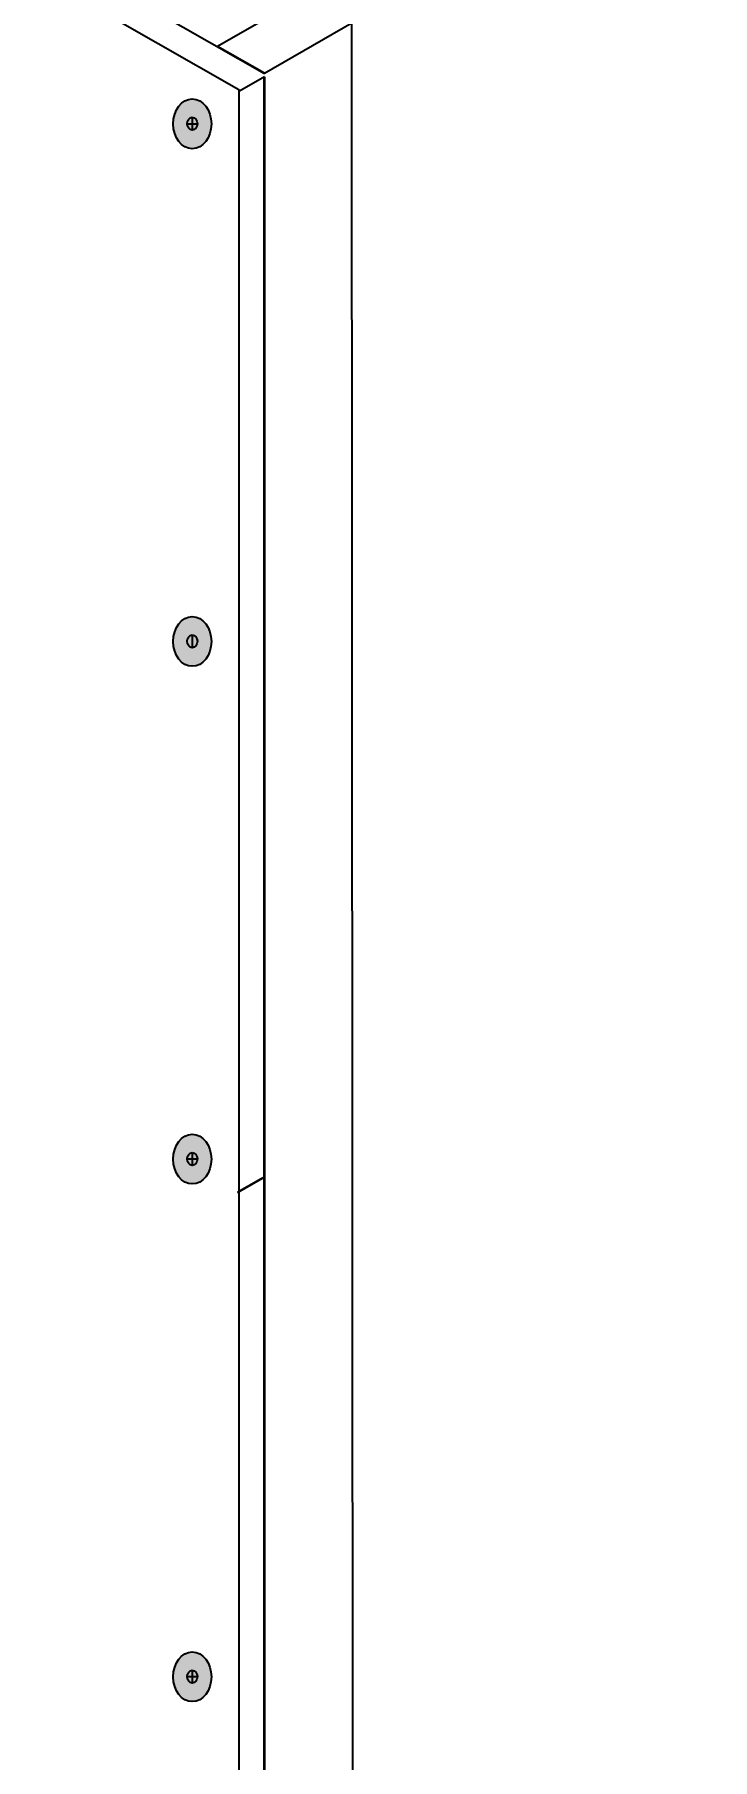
# Model space of a CAD drawing. Header units: inches. Extents: x -17.6 to 82.3, y -15.1 to 23.2.
# Drawn here: x 72.072 to 73.884, y 9.18 to 13.791 of the extents above; entities that cross this region are included whole.
import ezdxf

# ---------------------------------------------------------------- set-up
doc = ezdxf.new("R2010")
doc.units = ezdxf.units.IN
doc.header["$MEASUREMENT"] = 0
for name, color, linetype, lineweight in [('.ATI-TEXT', 7, 'Continuous', 0), ('G-ANNO-TTLB', 7, 'Continuous', 0), ('TYVEK', 7, 'Continuous', 0)]:
    doc.layers.add(name, color=color, linetype=linetype, lineweight=lineweight)

# ---------------------------------------------------------------- blocks, each defined once
blk = doc.blocks.new('Block_267')
at = {"layer": 'TYVEK', "true_color": 0x003b71, "transparency": 33554687}
h = blk.add_hatch(color=156, dxfattribs=at)
h.dxf.hatch_style = 2
edge = h.paths.add_edge_path()
edge.add_ellipse((72.4935, 13.5523), major_axis=(0, 0.0664), ratio=0.766948, start_angle=0, end_angle=360)
at = {"layer": 'TYVEK', "color": 18, "lineweight": 25, "true_color": 0x000000}
for p, q in [((72.4935, 13.5699), (72.4935, 13.5356)), ((72.48, 13.5527), (72.5071, 13.5527))]:
    blk.add_line(p, q, dxfattribs=at)
for centre, major_axis, ratio in [((72.4935, 13.5523), (0, 0.0664), 0.766948), ((72.4935, 13.5527), (0, 0.0171), 0.788846)]:
    blk.add_ellipse(centre, major_axis=major_axis, ratio=ratio, dxfattribs=at)
blk = doc.blocks.new('Block_269')
at = {"layer": 'TYVEK', "true_color": 0x003b71, "transparency": 33554687}
h = blk.add_hatch(color=156, dxfattribs=at)
h.dxf.hatch_style = 2
edge = h.paths.add_edge_path()
edge.add_ellipse((72.4935, 10.7849), major_axis=(0, 0.0664), ratio=0.766948, start_angle=0, end_angle=360)
at = {"layer": 'TYVEK', "color": 18, "lineweight": 25, "true_color": 0x000000}
for p, q in [((72.4935, 10.8024), (72.4935, 10.7681)), ((72.48, 10.7853), (72.5071, 10.7853))]:
    blk.add_line(p, q, dxfattribs=at)
blk.add_lwpolyline([(72.4864, 10.8462)], dxfattribs=at)
for centre, major_axis, ratio in [((72.4935, 10.7849), (0, 0.0664), 0.766948), ((72.4935, 10.7853), (0, 0.0171), 0.788846)]:
    blk.add_ellipse(centre, major_axis=major_axis, ratio=ratio, dxfattribs=at)
blk = doc.blocks.new('Block_270')
at = {"layer": 'TYVEK', "true_color": 0x003b71, "transparency": 33554687}
h = blk.add_hatch(color=156, dxfattribs=at)
h.dxf.hatch_style = 2
edge = h.paths.add_edge_path()
edge.add_ellipse((72.4935, 12.1686), major_axis=(0, 0.0664), ratio=0.766948, start_angle=0, end_angle=360)
at = {"layer": 'TYVEK', "color": 18, "lineweight": 25, "true_color": 0x000000}
blk.add_line((72.4935, 12.1861), (72.4935, 12.1519), dxfattribs=at)
for centre, major_axis, ratio in [((72.4935, 12.1686), (0, 0.0664), 0.766948), ((72.4935, 12.169), (0, 0.0171), 0.788846)]:
    blk.add_ellipse(centre, major_axis=major_axis, ratio=ratio, dxfattribs=at)
blk = doc.blocks.new('Block_271')
at = {"layer": 'TYVEK', "true_color": 0x003b71, "transparency": 33554687}
h = blk.add_hatch(color=156, dxfattribs=at)
h.dxf.hatch_style = 2
edge = h.paths.add_edge_path()
edge.add_ellipse((72.4935, 9.4011), major_axis=(0, 0.0664), ratio=0.766948, start_angle=0, end_angle=360)
at = {"layer": 'TYVEK', "color": 18, "lineweight": 25, "true_color": 0x000000}
for p, q in [((72.4935, 9.4187), (72.4935, 9.3844)), ((72.48, 9.4015), (72.5071, 9.4015))]:
    blk.add_line(p, q, dxfattribs=at)
blk.add_lwpolyline([(72.4864, 9.3301)], dxfattribs=at)
for centre, major_axis, ratio in [((72.4935, 9.4011), (0, 0.0664), 0.766948), ((72.4935, 9.4015), (0, 0.0171), 0.788846)]:
    blk.add_ellipse(centre, major_axis=major_axis, ratio=ratio, dxfattribs=at)
blk = doc.blocks.new('Block_478')
at = {"layer": '.ATI-TEXT', "char_height": 0.2, "attachment_point": 7}
for s, insert in [('\\C18;\\c0;\\FArial Narrow|b0|i0|c1;\\H0.109375;\\W1.000000;®', (73.2636, 15.7978)), ('\\C18;\\c0;\\FArial Narrow|b0|i0|c1;\\H0.156250;\\W1.000000;DUPONT™ TYVEK', (71.6927, 15.7001)), ('\\C18;\\c0;\\FArial Narrow|b0|i0|c1;\\H0.156250;\\W1.000000;TAPE', (71.6883, 15.4396))]:
    blk.add_mtext(s, dxfattribs=dict(at, insert=insert))
blk = doc.blocks.new('Block_477')
at = {"layer": '.ATI-TEXT', "true_color": 0x000000, "transparency": 33554687}
h = blk.add_hatch(color=18, dxfattribs=at)
h.dxf.hatch_style = 2
h.paths.add_polyline_path([(70.8736, 13.4652), (70.8304, 13.3129), (70.8219, 13.471)])
at = {"layer": '.ATI-TEXT', "color": 18, "lineweight": 0, "true_color": 0x000000}
for p, q in [((70.8477, 13.4681), (71.1064, 15.781)), ((71.1064, 15.781), (71.5365, 15.781))]:
    blk.add_line(p, q, dxfattribs=at)
at = {"layer": '.ATI-TEXT'}
blk.add_lwpolyline([(70.8736, 13.4652), (70.8304, 13.3129), (70.8219, 13.471), (70.8219, 13.471)], close=True, dxfattribs=at)
blk.add_blockref('Block_478', (0, 0), dxfattribs=at)

msp = doc.modelspace()

# ---------------------------------------------------------------- hatches: boundary and pattern name
at = {"layer": 'G-ANNO-TTLB', "true_color": 0xff00ff, "transparency": 33554687}
h = msp.add_hatch(color=6, dxfattribs=at)
edge = h.paths.add_edge_path()
edge.add_spline(control_points=[(77.902, -11.061), (77.902, -11.061), (37.2143, -11.061), (37.2143, -11.061), (37.2143, -11.061), (37.2143, 23.064), (37.2143, 23.064), (37.2143, 23.064), (77.902, 23.064), (77.902, 23.064), (77.902, 23.064), (77.902, -11.061), (77.902, -11.061)], knot_values=[0, 0, 0, 0, 1, 1, 1, 2, 2, 2, 3, 3, 3, 4, 4, 4, 4], degree=3, periodic=0)
edge = h.paths.add_edge_path()
edge.add_spline(control_points=[(37.3393, 22.939), (37.3393, 22.939), (37.3393, -10.936), (37.3393, -10.936), (37.3393, -10.936), (77.777, -10.936), (77.777, -10.936), (77.777, -10.936), (77.777, 22.939), (77.777, 22.939), (77.777, 22.939), (37.3393, 22.939), (37.3393, 22.939)], knot_values=[0, 0, 0, 0, 1, 1, 1, 2, 2, 2, 3, 3, 3, 4, 4, 4, 4], degree=3, periodic=0)
edge.add_line((37.3393, 22.939), (37.3393, 22.939))

# ---------------------------------------------------------------- linework, layer by layer
at = {"layer": 'G-ANNO-TTLB'}
for points in [[(77.902, -11.061), (77.902, -11.061), (37.2143, -11.061), (37.2143, -11.061), (37.2143, -11.061), (37.2143, 23.064), (37.2143, 23.064), (37.2143, 23.064), (77.902, 23.064), (77.902, 23.064), (77.902, 23.064), (77.902, -11.061), (77.902, -11.061)], [(37.3393, 22.939), (37.3393, 22.939), (37.3393, -10.936), (37.3393, -10.936), (37.3393, -10.936), (77.777, -10.936), (77.777, -10.936), (77.777, -10.936), (77.777, 22.939), (77.777, 22.939), (77.777, 22.939), (37.3393, 22.939), (37.3393, 22.939)]]:
    msp.add_open_spline(points, degree=3, knots=[0, 0, 0, 0, 1, 1, 1, 2, 2, 2, 3, 3, 3, 4, 4, 4, 4], dxfattribs=at)
at = {"layer": 'TYVEK', "color": 2, "lineweight": 25, "true_color": 0xffff00}
for p, q in [((72.6863, 13.686), (68.9531, 15.8177)), ((72.6865, 13.6782), (72.6197, 13.6396)), ((72.6812, 10.7333), (72.6144, 10.6947)), ((72.6824, 10.735), (72.6156, 10.6963))]:
    msp.add_line(p, q, dxfattribs=at)
at = {"layer": 'TYVEK', "color": 18, "lineweight": 25, "true_color": 0x000000}
for p, q in [((68.8851, 15.7759), (72.6183, 13.6442)), ((72.6183, 13.6442), (72.6183, 7.7502))]:
    msp.add_line(p, q, dxfattribs=at)
at = {"layer": 'TYVEK', "color": 33, "lineweight": 25, "true_color": 0xcc9966}
for p, q in [((72.7946, 13.8939), (72.5613, 13.759)), ((72.6863, 13.6873), (72.9201, 13.8223)), ((72.9236, 7.928), (72.9201, 13.8199)), ((72.5613, 13.759), (72.5613, 13.7587)), ((72.6863, 13.6873), (72.5613, 13.759))]:
    msp.add_line(p, q, dxfattribs=at)
at = {"layer": 'TYVEK', "color": 2, "lineweight": 35, "true_color": 0xffff00}
msp.add_line((72.6865, 7.7843), (72.6865, 13.6782), dxfattribs=at)

# ---------------------------------------------------------------- block references
at = {"layer": '.ATI-TEXT'}
msp.add_blockref('Block_477', (0, 0), dxfattribs=at)
at = {"layer": 'TYVEK'}
for name in ['Block_267', 'Block_270', 'Block_269', 'Block_271']:
    msp.add_blockref(name, (0, 0), dxfattribs=at)

doc.saveas('drawing.dxf')
